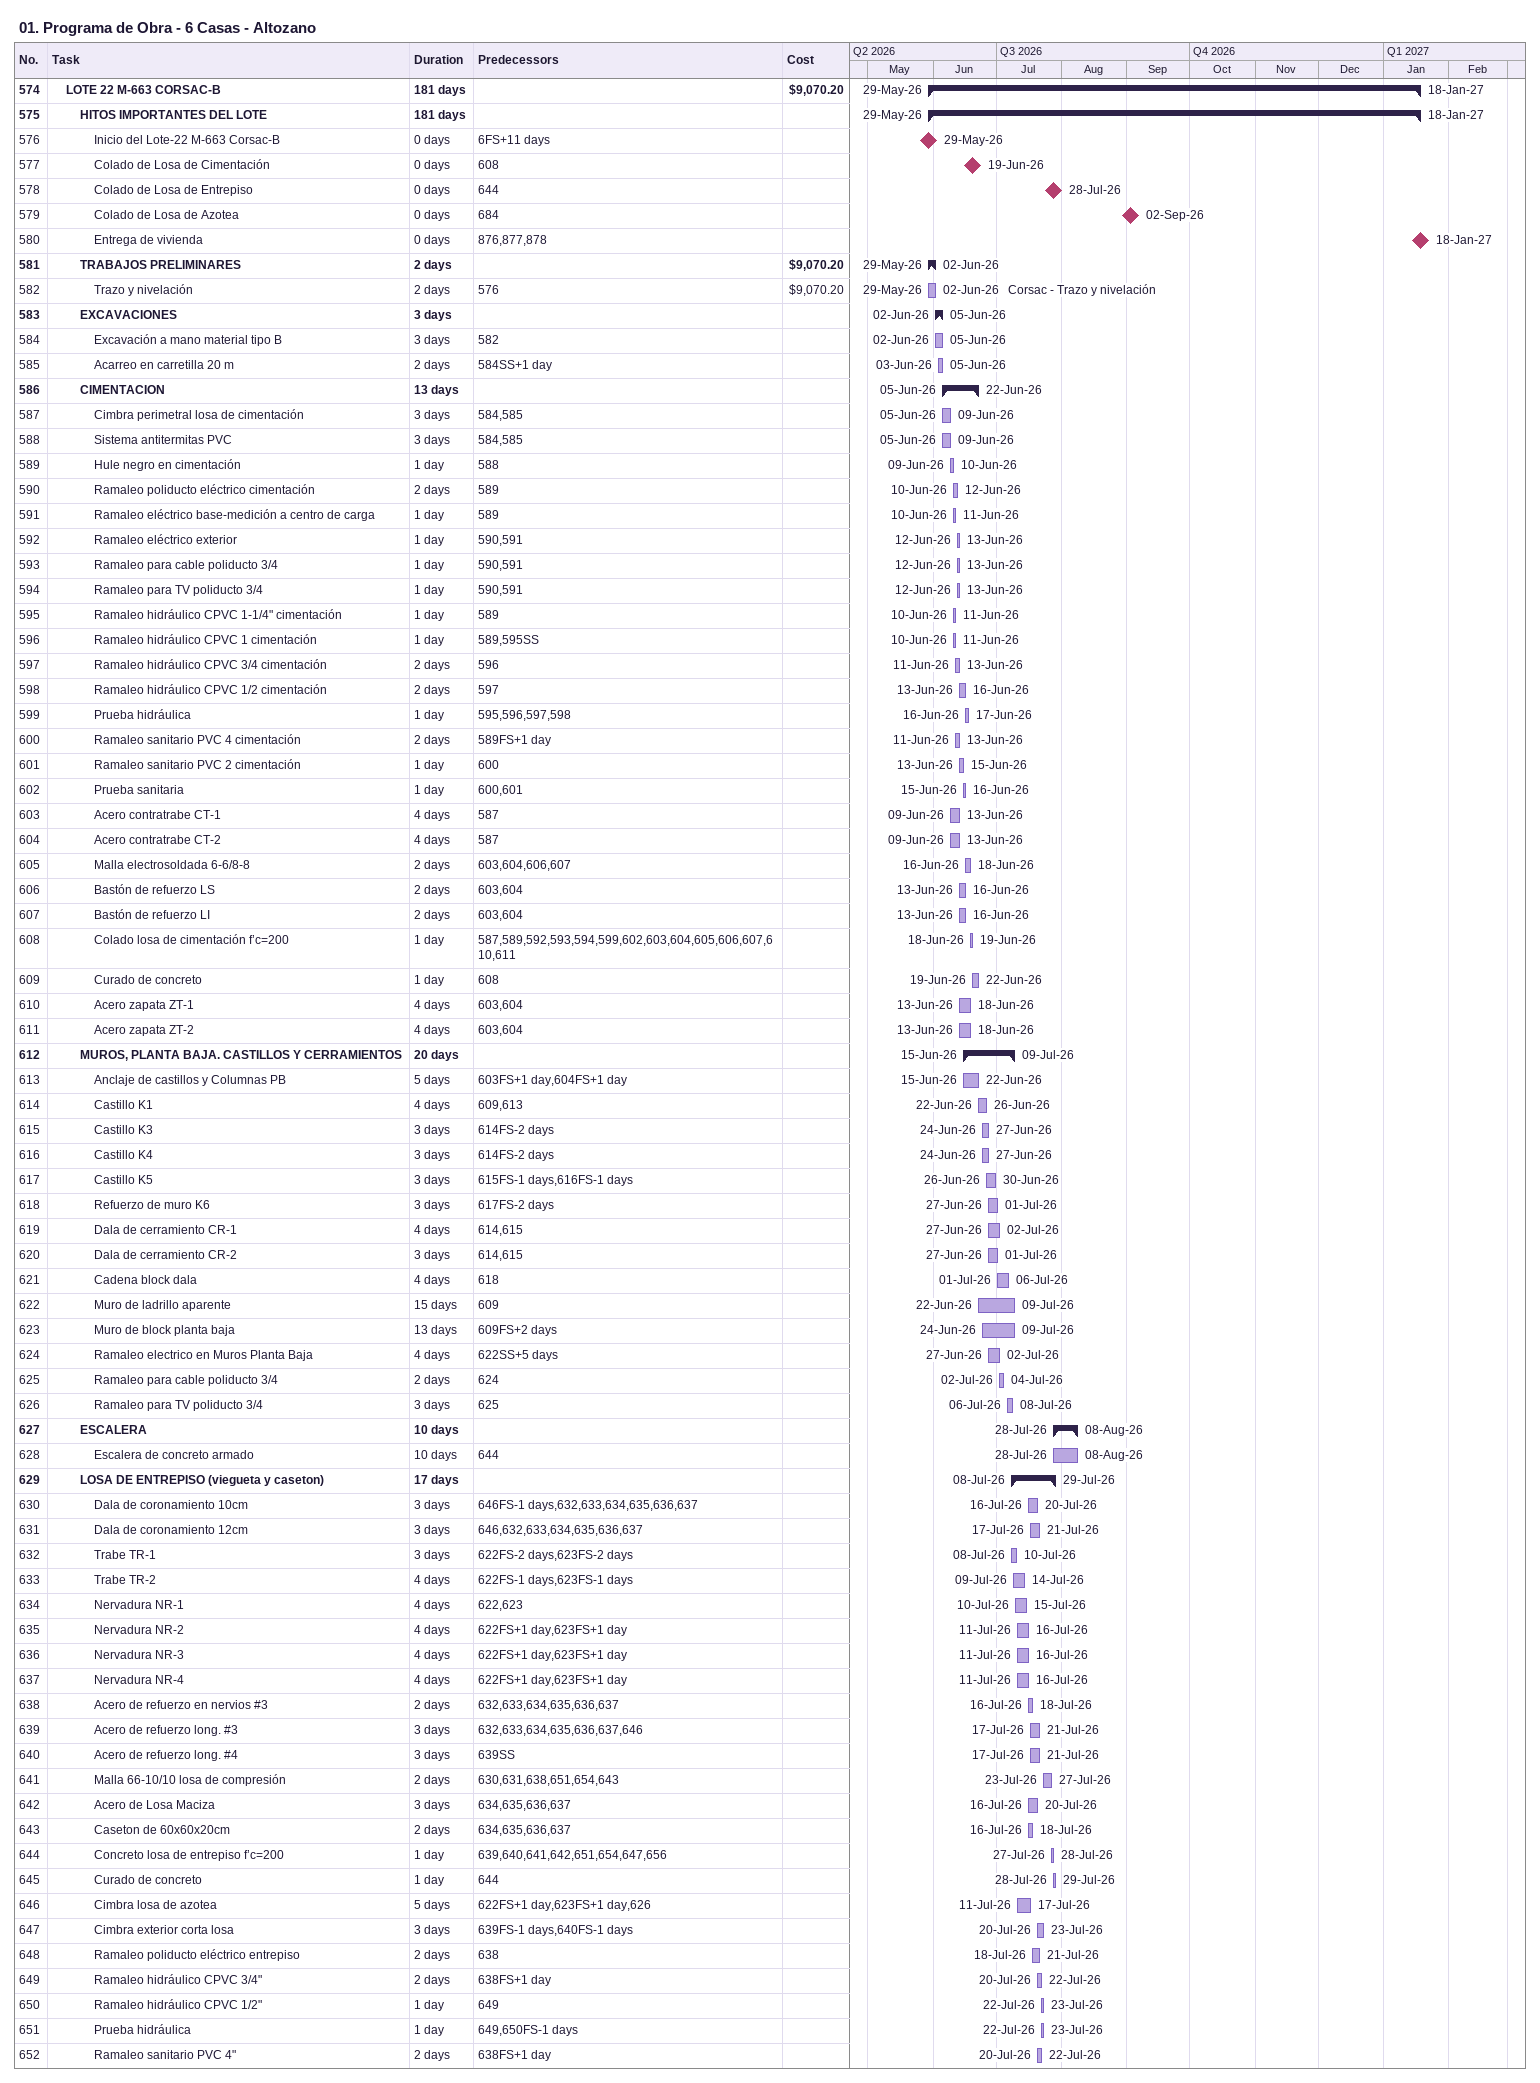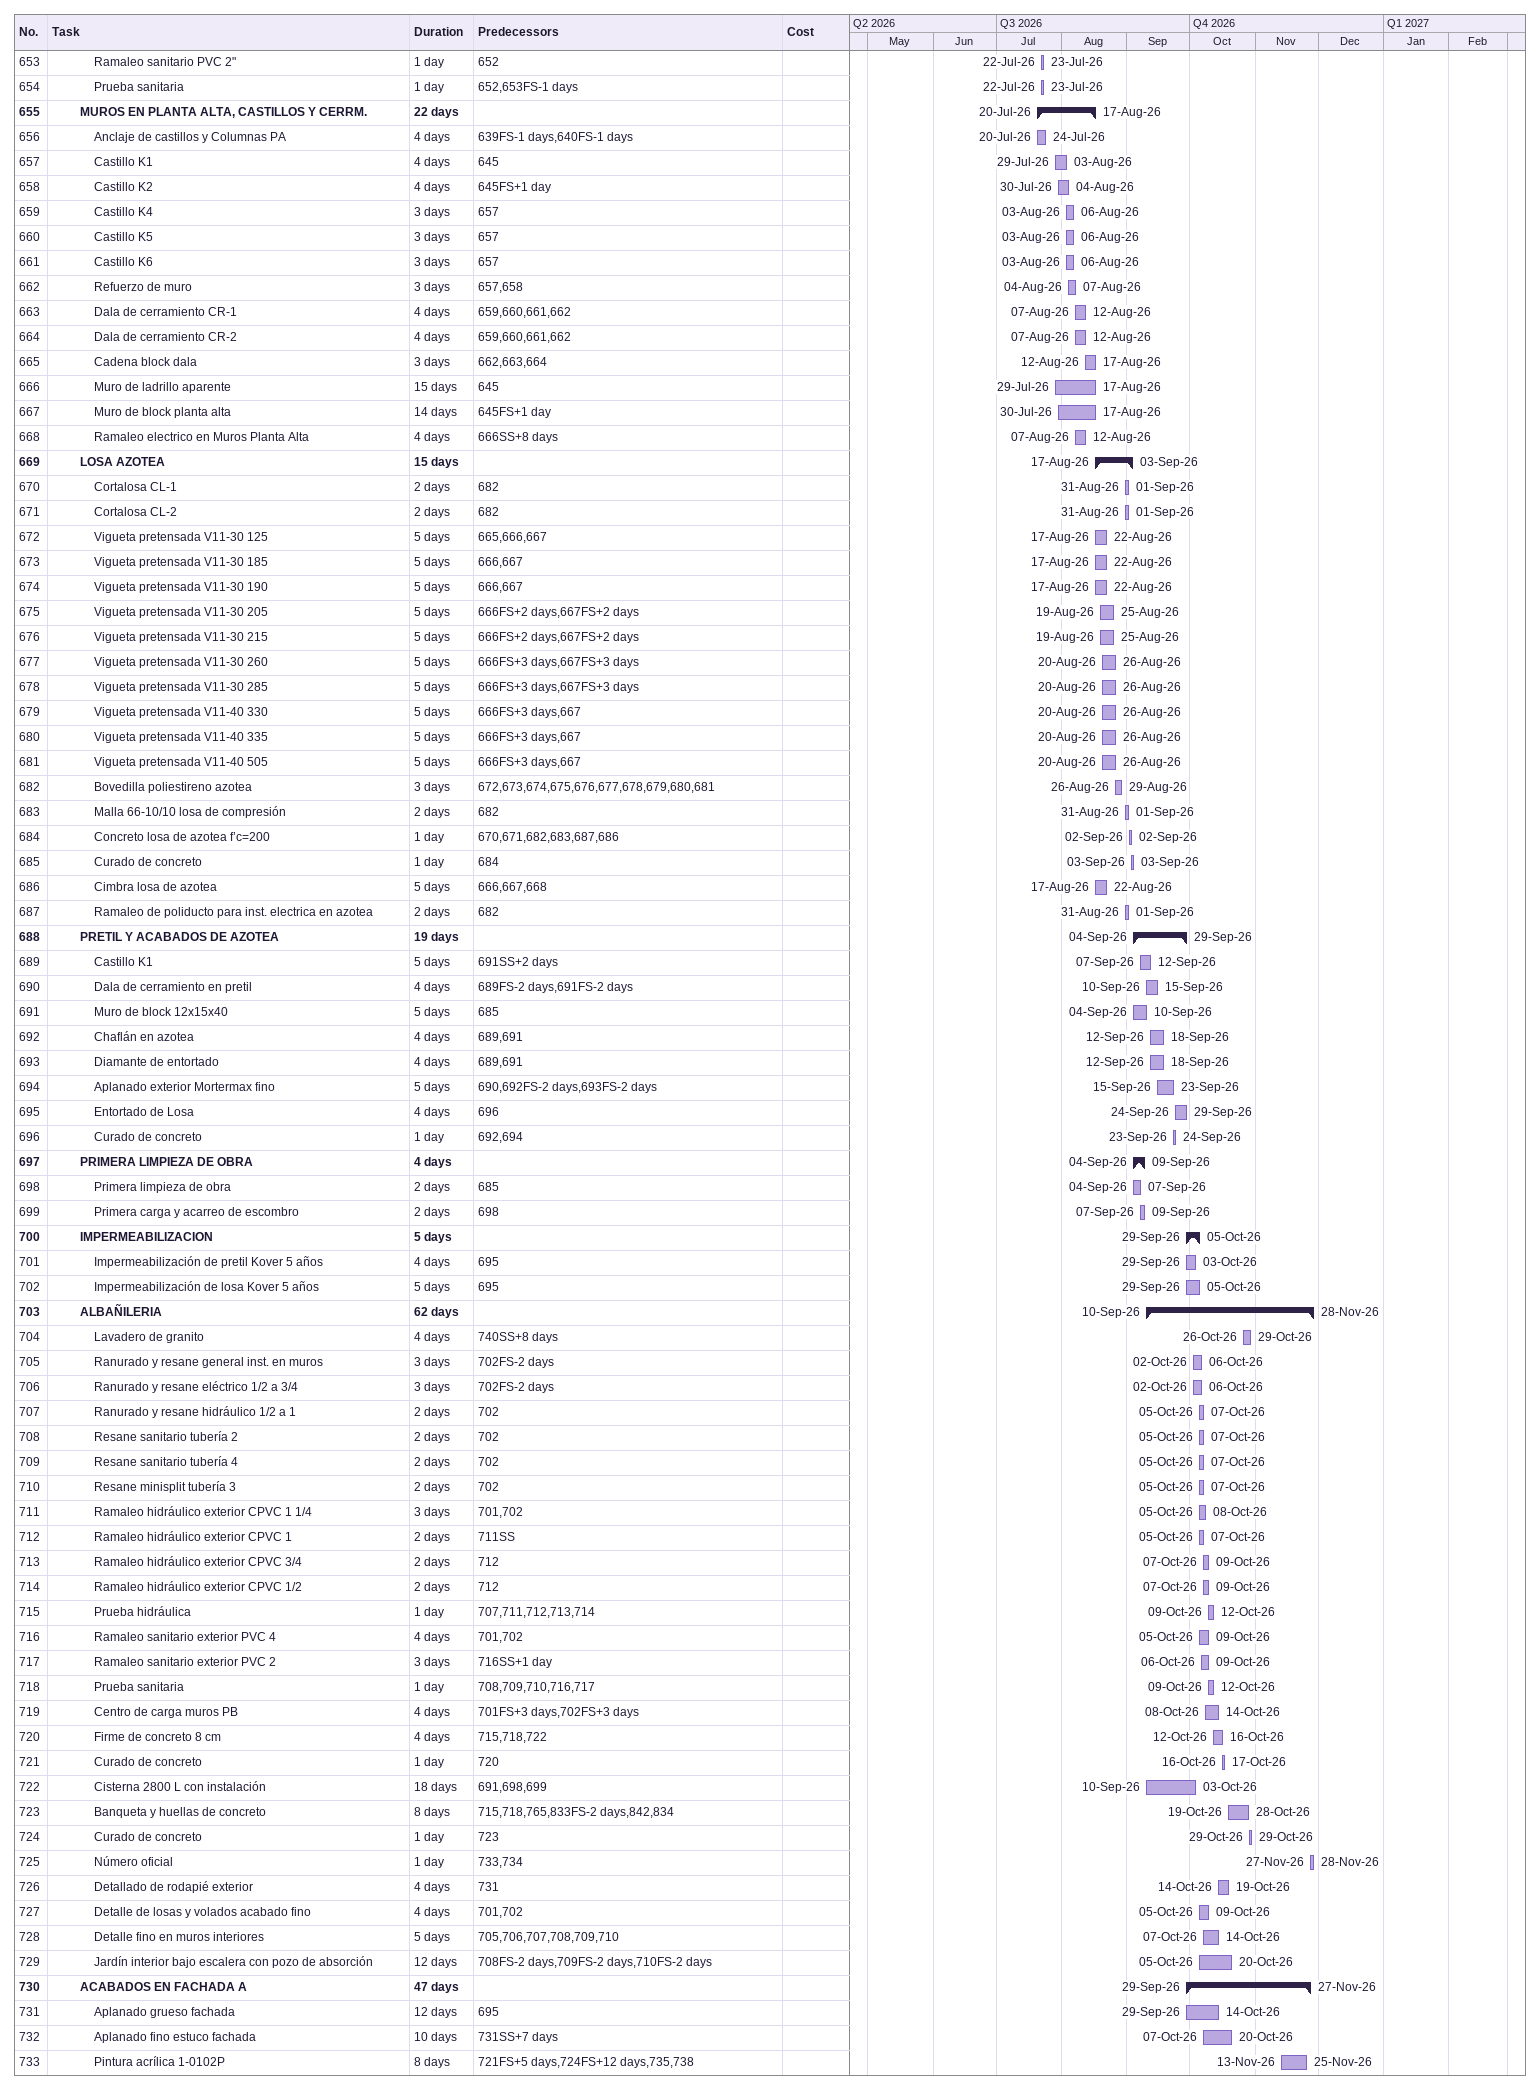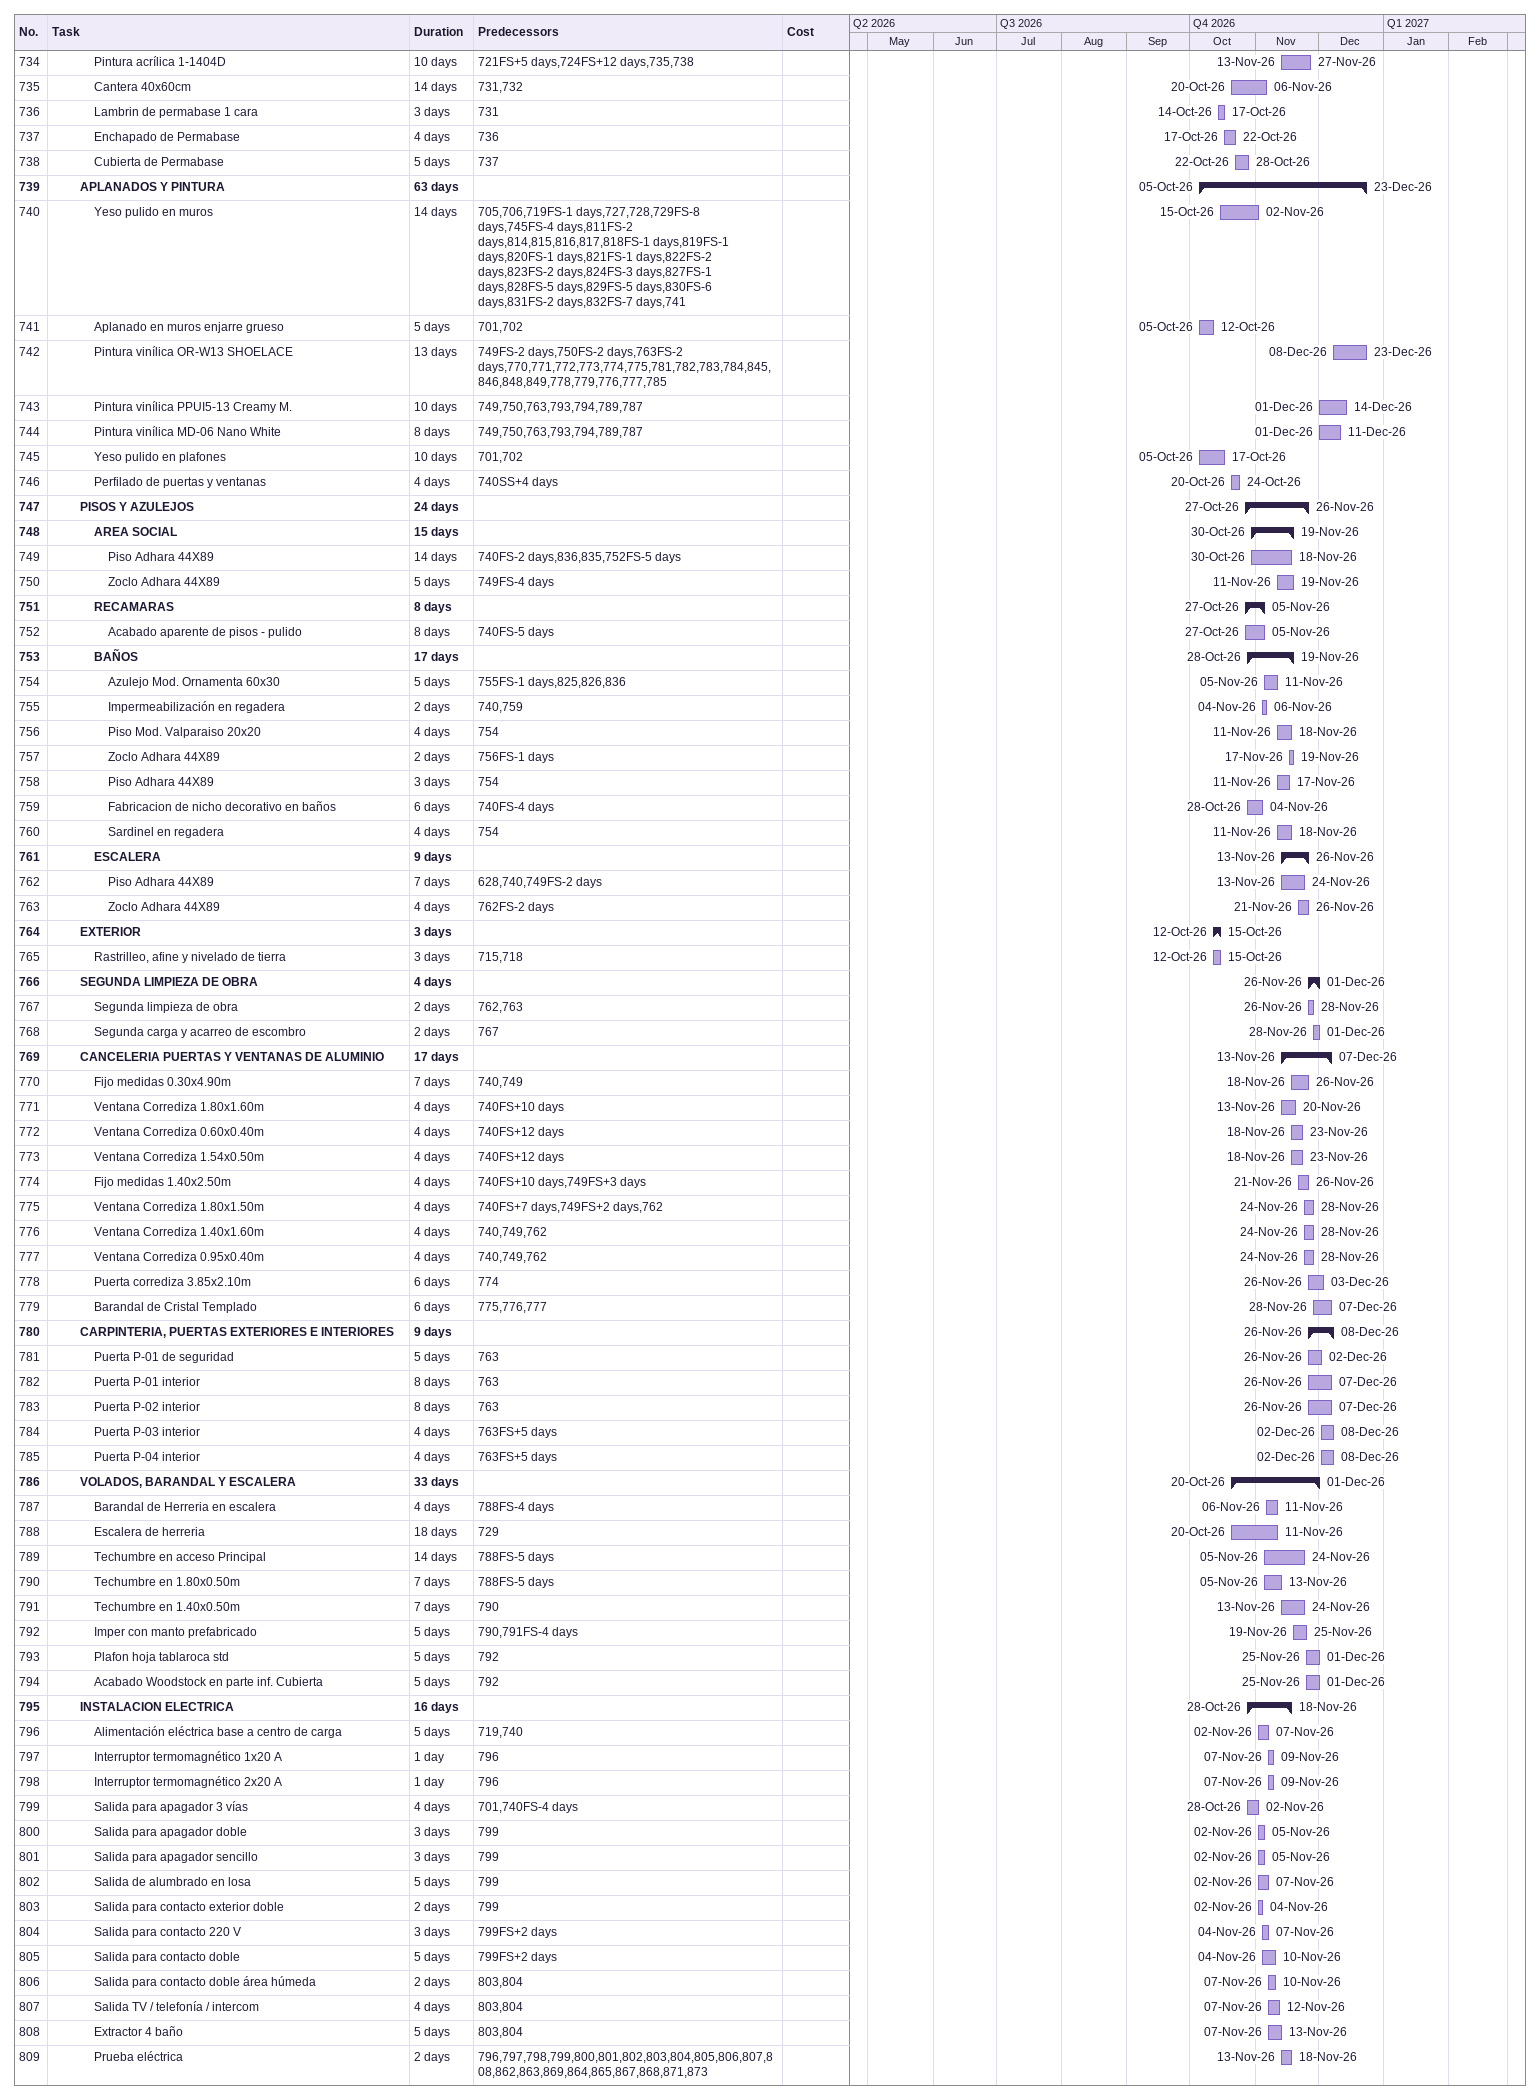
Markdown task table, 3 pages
01. Programa de Obra - 6 Casas - Altozano

| ID | Level | Task | Duration | Start | Finish | Predecessors | Resources | Cost ($) |
|---|---|---|---|---|---|---|---|---|
| 574 | 2 | **LOTE 22 M-663 CORSAC-B** | 181d | 2026-05-29 | 2027-01-18 |  |  | 9070.20 |
| 575 | 3 | **HITOS IMPORTANTES DEL LOTE** | 181d | 2026-05-29 | 2027-01-18 |  |  |  |
| 576 | 4 | Inicio del Lote-22 M-663 Corsac-B | 0d | 2026-05-29 | 2026-05-29 | 6FS+11d |  |  |
| 577 | 4 | Colado de Losa de Cimentación | 0d | 2026-06-19 | 2026-06-19 | 608 |  |  |
| 578 | 4 | Colado de Losa de Entrepiso | 0d | 2026-07-28 | 2026-07-28 | 644 |  |  |
| 579 | 4 | Colado de Losa de Azotea | 0d | 2026-09-02 | 2026-09-02 | 684 |  |  |
| 580 | 4 | Entrega de vivienda | 0d | 2027-01-18 | 2027-01-18 | 876, 877, 878 |  |  |
| 581 | 3 | **TRABAJOS PRELIMINARES** | 2d | 2026-05-29 | 2026-06-02 |  |  | 9070.20 |
| 582 | 4 | Trazo y nivelación | 2d | 2026-05-29 | 2026-06-02 | 576 | Corsac - Trazo y nivelación | 9070.20 |
| 583 | 3 | **EXCAVACIONES** | 3d | 2026-06-02 | 2026-06-05 |  |  |  |
| 584 | 4 | Excavación a mano material tipo B | 3d | 2026-06-02 | 2026-06-05 | 582 |  |  |
| 585 | 4 | Acarreo en carretilla 20 m | 2d | 2026-06-03 | 2026-06-05 | 584SS+1d |  |  |
| 586 | 3 | **CIMENTACION** | 13d | 2026-06-05 | 2026-06-22 |  |  |  |
| 587 | 4 | Cimbra perimetral losa de cimentación | 3d | 2026-06-05 | 2026-06-09 | 584, 585 |  |  |
| 588 | 4 | Sistema antitermitas PVC | 3d | 2026-06-05 | 2026-06-09 | 584, 585 |  |  |
| 589 | 4 | Hule negro en cimentación | 1d | 2026-06-09 | 2026-06-10 | 588 |  |  |
| 590 | 4 | Ramaleo poliducto eléctrico cimentación | 2d | 2026-06-10 | 2026-06-12 | 589 |  |  |
| 591 | 4 | Ramaleo eléctrico base-medición a centro de carga | 1d | 2026-06-10 | 2026-06-11 | 589 |  |  |
| 592 | 4 | Ramaleo eléctrico exterior | 1d | 2026-06-12 | 2026-06-13 | 590, 591 |  |  |
| 593 | 4 | Ramaleo para cable poliducto 3/4 | 1d | 2026-06-12 | 2026-06-13 | 590, 591 |  |  |
| 594 | 4 | Ramaleo para TV poliducto 3/4 | 1d | 2026-06-12 | 2026-06-13 | 590, 591 |  |  |
| 595 | 4 | Ramaleo hidráulico CPVC 1-1/4" cimentación | 1d | 2026-06-10 | 2026-06-11 | 589 |  |  |
| 596 | 4 | Ramaleo hidráulico CPVC 1 cimentación | 1d | 2026-06-10 | 2026-06-11 | 589, 595SS |  |  |
| 597 | 4 | Ramaleo hidráulico CPVC 3/4 cimentación | 2d | 2026-06-11 | 2026-06-13 | 596 |  |  |
| 598 | 4 | Ramaleo hidráulico CPVC 1/2 cimentación | 2d | 2026-06-13 | 2026-06-16 | 597 |  |  |
| 599 | 4 | Prueba hidráulica | 1d | 2026-06-16 | 2026-06-17 | 595, 596, 597, 598 |  |  |
| 600 | 4 | Ramaleo sanitario PVC 4 cimentación | 2d | 2026-06-11 | 2026-06-13 | 589FS+1d |  |  |
| 601 | 4 | Ramaleo sanitario PVC 2 cimentación | 1d | 2026-06-13 | 2026-06-15 | 600 |  |  |
| 602 | 4 | Prueba sanitaria | 1d | 2026-06-15 | 2026-06-16 | 600, 601 |  |  |
| 603 | 4 | Acero contratrabe CT-1 | 4d | 2026-06-09 | 2026-06-13 | 587 |  |  |
| 604 | 4 | Acero contratrabe CT-2 | 4d | 2026-06-09 | 2026-06-13 | 587 |  |  |
| 605 | 4 | Malla electrosoldada 6-6/8-8 | 2d | 2026-06-16 | 2026-06-18 | 603, 604, 606, 607 |  |  |
| 606 | 4 | Bastón de refuerzo LS | 2d | 2026-06-13 | 2026-06-16 | 603, 604 |  |  |
| 607 | 4 | Bastón de refuerzo LI | 2d | 2026-06-13 | 2026-06-16 | 603, 604 |  |  |
| 608 | 4 | Colado losa de cimentación f’c=200 | 1d | 2026-06-18 | 2026-06-19 | 587, 589, 592, 593, 594, 599, 602, 603, 604, 605, 606, 607, 610, 611 |  |  |
| 609 | 4 | Curado de concreto | 1d | 2026-06-19 | 2026-06-22 | 608 |  |  |
| 610 | 4 | Acero zapata ZT-1 | 4d | 2026-06-13 | 2026-06-18 | 603, 604 |  |  |
| 611 | 4 | Acero zapata ZT-2 | 4d | 2026-06-13 | 2026-06-18 | 603, 604 |  |  |
| 612 | 3 | **MUROS, PLANTA BAJA. CASTILLOS Y CERRAMIENTOS** | 20d | 2026-06-15 | 2026-07-09 |  |  |  |
| 613 | 4 | Anclaje de castillos y Columnas PB | 5d | 2026-06-15 | 2026-06-22 | 603FS+1d, 604FS+1d |  |  |
| 614 | 4 | Castillo K1 | 4d | 2026-06-22 | 2026-06-26 | 609, 613 |  |  |
| 615 | 4 | Castillo K3 | 3d | 2026-06-24 | 2026-06-27 | 614FS-2d |  |  |
| 616 | 4 | Castillo K4 | 3d | 2026-06-24 | 2026-06-27 | 614FS-2d |  |  |
| 617 | 4 | Castillo K5 | 3d | 2026-06-26 | 2026-06-30 | 615FS-1d, 616FS-1d |  |  |
| 618 | 4 | Refuerzo de muro K6 | 3d | 2026-06-27 | 2026-07-01 | 617FS-2d |  |  |
| 619 | 4 | Dala de cerramiento CR-1 | 4d | 2026-06-27 | 2026-07-02 | 614, 615 |  |  |
| 620 | 4 | Dala de cerramiento CR-2 | 3d | 2026-06-27 | 2026-07-01 | 614, 615 |  |  |
| 621 | 4 | Cadena block dala | 4d | 2026-07-01 | 2026-07-06 | 618 |  |  |
| 622 | 4 | Muro de ladrillo aparente | 15d | 2026-06-22 | 2026-07-09 | 609 |  |  |
| 623 | 4 | Muro de block planta baja | 13d | 2026-06-24 | 2026-07-09 | 609FS+2d |  |  |
| 624 | 4 | Ramaleo electrico en Muros Planta Baja | 4d | 2026-06-27 | 2026-07-02 | 622SS+5d |  |  |
| 625 | 4 | Ramaleo para cable poliducto 3/4 | 2d | 2026-07-02 | 2026-07-04 | 624 |  |  |
| 626 | 4 | Ramaleo para TV poliducto 3/4 | 3d | 2026-07-06 | 2026-07-08 | 625 |  |  |
| 627 | 3 | **ESCALERA** | 10d | 2026-07-28 | 2026-08-08 |  |  |  |
| 628 | 4 | Escalera de concreto armado | 10d | 2026-07-28 | 2026-08-08 | 644 |  |  |
| 629 | 3 | **LOSA DE ENTREPISO (viegueta y caseton)** | 17d | 2026-07-08 | 2026-07-29 |  |  |  |
| 630 | 4 | Dala de coronamiento 10cm | 3d | 2026-07-16 | 2026-07-20 | 646FS-1d, 632, 633, 634, 635, 636, 637 |  |  |
| 631 | 4 | Dala de coronamiento 12cm | 3d | 2026-07-17 | 2026-07-21 | 646, 632, 633, 634, 635, 636, 637 |  |  |
| 632 | 4 | Trabe TR-1 | 3d | 2026-07-08 | 2026-07-10 | 622FS-2d, 623FS-2d |  |  |
| 633 | 4 | Trabe TR-2 | 4d | 2026-07-09 | 2026-07-14 | 622FS-1d, 623FS-1d |  |  |
| 634 | 4 | Nervadura NR-1 | 4d | 2026-07-10 | 2026-07-15 | 622, 623 |  |  |
| 635 | 4 | Nervadura NR-2 | 4d | 2026-07-11 | 2026-07-16 | 622FS+1d, 623FS+1d |  |  |
| 636 | 4 | Nervadura NR-3 | 4d | 2026-07-11 | 2026-07-16 | 622FS+1d, 623FS+1d |  |  |
| 637 | 4 | Nervadura NR-4 | 4d | 2026-07-11 | 2026-07-16 | 622FS+1d, 623FS+1d |  |  |
| 638 | 4 | Acero de refuerzo en nervios #3 | 2d | 2026-07-16 | 2026-07-18 | 632, 633, 634, 635, 636, 637 |  |  |
| 639 | 4 | Acero de refuerzo long. #3 | 3d | 2026-07-17 | 2026-07-21 | 632, 633, 634, 635, 636, 637, 646 |  |  |
| 640 | 4 | Acero de refuerzo long. #4 | 3d | 2026-07-17 | 2026-07-21 | 639SS |  |  |
| 641 | 4 | Malla 66-10/10 losa de compresión | 2d | 2026-07-23 | 2026-07-27 | 630, 631, 638, 651, 654, 643 |  |  |
| 642 | 4 | Acero de Losa Maciza | 3d | 2026-07-16 | 2026-07-20 | 634, 635, 636, 637 |  |  |
| 643 | 4 | Caseton de 60x60x20cm | 2d | 2026-07-16 | 2026-07-18 | 634, 635, 636, 637 |  |  |
| 644 | 4 | Concreto losa de entrepiso f’c=200 | 1d | 2026-07-27 | 2026-07-28 | 639, 640, 641, 642, 651, 654, 647, 656 |  |  |
| 645 | 4 | Curado de concreto | 1d | 2026-07-28 | 2026-07-29 | 644 |  |  |
| 646 | 4 | Cimbra losa de azotea | 5d | 2026-07-11 | 2026-07-17 | 622FS+1d, 623FS+1d, 626 |  |  |
| 647 | 4 | Cimbra exterior corta losa | 3d | 2026-07-20 | 2026-07-23 | 639FS-1d, 640FS-1d |  |  |
| 648 | 4 | Ramaleo poliducto eléctrico entrepiso | 2d | 2026-07-18 | 2026-07-21 | 638 |  |  |
| 649 | 4 | Ramaleo hidráulico CPVC 3/4" | 2d | 2026-07-20 | 2026-07-22 | 638FS+1d |  |  |
| 650 | 4 | Ramaleo hidráulico CPVC 1/2" | 1d | 2026-07-22 | 2026-07-23 | 649 |  |  |
| 651 | 4 | Prueba hidráulica | 1d | 2026-07-22 | 2026-07-23 | 649, 650FS-1d |  |  |
| 652 | 4 | Ramaleo sanitario PVC 4" | 2d | 2026-07-20 | 2026-07-22 | 638FS+1d |  |  |
| 653 | 4 | Ramaleo sanitario PVC 2" | 1d | 2026-07-22 | 2026-07-23 | 652 |  |  |
| 654 | 4 | Prueba sanitaria | 1d | 2026-07-22 | 2026-07-23 | 652, 653FS-1d |  |  |
| 655 | 3 | **MUROS EN PLANTA ALTA, CASTILLOS Y CERRM.** | 22d | 2026-07-20 | 2026-08-17 |  |  |  |
| 656 | 4 | Anclaje de castillos y Columnas PA | 4d | 2026-07-20 | 2026-07-24 | 639FS-1d, 640FS-1d |  |  |
| 657 | 4 | Castillo K1 | 4d | 2026-07-29 | 2026-08-03 | 645 |  |  |
| 658 | 4 | Castillo K2 | 4d | 2026-07-30 | 2026-08-04 | 645FS+1d |  |  |
| 659 | 4 | Castillo K4 | 3d | 2026-08-03 | 2026-08-06 | 657 |  |  |
| 660 | 4 | Castillo K5 | 3d | 2026-08-03 | 2026-08-06 | 657 |  |  |
| 661 | 4 | Castillo K6 | 3d | 2026-08-03 | 2026-08-06 | 657 |  |  |
| 662 | 4 | Refuerzo de muro | 3d | 2026-08-04 | 2026-08-07 | 657, 658 |  |  |
| 663 | 4 | Dala de cerramiento CR-1 | 4d | 2026-08-07 | 2026-08-12 | 659, 660, 661, 662 |  |  |
| 664 | 4 | Dala de cerramiento CR-2 | 4d | 2026-08-07 | 2026-08-12 | 659, 660, 661, 662 |  |  |
| 665 | 4 | Cadena block dala | 3d | 2026-08-12 | 2026-08-17 | 662, 663, 664 |  |  |
| 666 | 4 | Muro de ladrillo aparente | 15d | 2026-07-29 | 2026-08-17 | 645 |  |  |
| 667 | 4 | Muro de block planta alta | 14d | 2026-07-30 | 2026-08-17 | 645FS+1d |  |  |
| 668 | 4 | Ramaleo electrico en Muros Planta Alta | 4d | 2026-08-07 | 2026-08-12 | 666SS+8d |  |  |
| 669 | 3 | **LOSA AZOTEA** | 15d | 2026-08-17 | 2026-09-03 |  |  |  |
| 670 | 4 | Cortalosa CL-1 | 2d | 2026-08-31 | 2026-09-01 | 682 |  |  |
| 671 | 4 | Cortalosa CL-2 | 2d | 2026-08-31 | 2026-09-01 | 682 |  |  |
| 672 | 4 | Vigueta pretensada V11-30 125 | 5d | 2026-08-17 | 2026-08-22 | 665, 666, 667 |  |  |
| 673 | 4 | Vigueta pretensada V11-30 185 | 5d | 2026-08-17 | 2026-08-22 | 666, 667 |  |  |
| 674 | 4 | Vigueta pretensada V11-30 190 | 5d | 2026-08-17 | 2026-08-22 | 666, 667 |  |  |
| 675 | 4 | Vigueta pretensada V11-30 205 | 5d | 2026-08-19 | 2026-08-25 | 666FS+2d, 667FS+2d |  |  |
| 676 | 4 | Vigueta pretensada V11-30 215 | 5d | 2026-08-19 | 2026-08-25 | 666FS+2d, 667FS+2d |  |  |
| 677 | 4 | Vigueta pretensada V11-30 260 | 5d | 2026-08-20 | 2026-08-26 | 666FS+3d, 667FS+3d |  |  |
| 678 | 4 | Vigueta pretensada V11-30 285 | 5d | 2026-08-20 | 2026-08-26 | 666FS+3d, 667FS+3d |  |  |
| 679 | 4 | Vigueta pretensada V11-40 330 | 5d | 2026-08-20 | 2026-08-26 | 666FS+3d, 667 |  |  |
| 680 | 4 | Vigueta pretensada V11-40 335 | 5d | 2026-08-20 | 2026-08-26 | 666FS+3d, 667 |  |  |
| 681 | 4 | Vigueta pretensada V11-40 505 | 5d | 2026-08-20 | 2026-08-26 | 666FS+3d, 667 |  |  |
| 682 | 4 | Bovedilla poliestireno azotea | 3d | 2026-08-26 | 2026-08-29 | 672, 673, 674, 675, 676, 677, 678, 679, 680, 681 |  |  |
| 683 | 4 | Malla 66-10/10 losa de compresión | 2d | 2026-08-31 | 2026-09-01 | 682 |  |  |
| 684 | 4 | Concreto losa de azotea f’c=200 | 1d | 2026-09-02 | 2026-09-02 | 670, 671, 682, 683, 687, 686 |  |  |
| 685 | 4 | Curado de concreto | 1d | 2026-09-03 | 2026-09-03 | 684 |  |  |
| 686 | 4 | Cimbra losa de azotea | 5d | 2026-08-17 | 2026-08-22 | 666, 667, 668 |  |  |
| 687 | 4 | Ramaleo de poliducto para inst. electrica en azotea | 2d | 2026-08-31 | 2026-09-01 | 682 |  |  |
| 688 | 3 | **PRETIL Y ACABADOS DE AZOTEA** | 19d | 2026-09-04 | 2026-09-29 |  |  |  |
| 689 | 4 | Castillo K1 | 5d | 2026-09-07 | 2026-09-12 | 691SS+2d |  |  |
| 690 | 4 | Dala de cerramiento en pretil | 4d | 2026-09-10 | 2026-09-15 | 689FS-2d, 691FS-2d |  |  |
| 691 | 4 | Muro de block 12x15x40 | 5d | 2026-09-04 | 2026-09-10 | 685 |  |  |
| 692 | 4 | Chaflán en azotea | 4d | 2026-09-12 | 2026-09-18 | 689, 691 |  |  |
| 693 | 4 | Diamante de entortado | 4d | 2026-09-12 | 2026-09-18 | 689, 691 |  |  |
| 694 | 4 | Aplanado exterior Mortermax fino | 5d | 2026-09-15 | 2026-09-23 | 690, 692FS-2d, 693FS-2d |  |  |
| 695 | 4 | Entortado de Losa | 4d | 2026-09-24 | 2026-09-29 | 696 |  |  |
| 696 | 4 | Curado de concreto | 1d | 2026-09-23 | 2026-09-24 | 692, 694 |  |  |
| 697 | 3 | **PRIMERA LIMPIEZA DE OBRA** | 4d | 2026-09-04 | 2026-09-09 |  |  |  |
| 698 | 4 | Primera limpieza de obra | 2d | 2026-09-04 | 2026-09-07 | 685 |  |  |
| 699 | 4 | Primera carga y acarreo de escombro | 2d | 2026-09-07 | 2026-09-09 | 698 |  |  |
| 700 | 3 | **IMPERMEABILIZACION** | 5d | 2026-09-29 | 2026-10-05 |  |  |  |
| 701 | 4 | Impermeabilización de pretil Kover 5 años | 4d | 2026-09-29 | 2026-10-03 | 695 |  |  |
| 702 | 4 | Impermeabilización de losa Kover 5 años | 5d | 2026-09-29 | 2026-10-05 | 695 |  |  |
| 703 | 3 | **ALBAÑILERIA** | 62d | 2026-09-10 | 2026-11-28 |  |  |  |
| 704 | 4 | Lavadero de granito | 4d | 2026-10-26 | 2026-10-29 | 740SS+8d |  |  |
| 705 | 4 | Ranurado y resane general inst. en muros | 3d | 2026-10-02 | 2026-10-06 | 702FS-2d |  |  |
| 706 | 4 | Ranurado y resane eléctrico 1/2 a 3/4 | 3d | 2026-10-02 | 2026-10-06 | 702FS-2d |  |  |
| 707 | 4 | Ranurado y resane hidráulico 1/2 a 1 | 2d | 2026-10-05 | 2026-10-07 | 702 |  |  |
| 708 | 4 | Resane sanitario tubería 2 | 2d | 2026-10-05 | 2026-10-07 | 702 |  |  |
| 709 | 4 | Resane sanitario tubería 4 | 2d | 2026-10-05 | 2026-10-07 | 702 |  |  |
| 710 | 4 | Resane minisplit tubería 3 | 2d | 2026-10-05 | 2026-10-07 | 702 |  |  |
| 711 | 4 | Ramaleo hidráulico exterior CPVC 1 1/4 | 3d | 2026-10-05 | 2026-10-08 | 701, 702 |  |  |
| 712 | 4 | Ramaleo hidráulico exterior CPVC 1 | 2d | 2026-10-05 | 2026-10-07 | 711SS |  |  |
| 713 | 4 | Ramaleo hidráulico exterior CPVC 3/4 | 2d | 2026-10-07 | 2026-10-09 | 712 |  |  |
| 714 | 4 | Ramaleo hidráulico exterior CPVC 1/2 | 2d | 2026-10-07 | 2026-10-09 | 712 |  |  |
| 715 | 4 | Prueba hidráulica | 1d | 2026-10-09 | 2026-10-12 | 707, 711, 712, 713, 714 |  |  |
| 716 | 4 | Ramaleo sanitario exterior PVC 4 | 4d | 2026-10-05 | 2026-10-09 | 701, 702 |  |  |
| 717 | 4 | Ramaleo sanitario exterior PVC 2 | 3d | 2026-10-06 | 2026-10-09 | 716SS+1d |  |  |
| 718 | 4 | Prueba sanitaria | 1d | 2026-10-09 | 2026-10-12 | 708, 709, 710, 716, 717 |  |  |
| 719 | 4 | Centro de carga muros PB | 4d | 2026-10-08 | 2026-10-14 | 701FS+3d, 702FS+3d |  |  |
| 720 | 4 | Firme de concreto 8 cm | 4d | 2026-10-12 | 2026-10-16 | 715, 718, 722 |  |  |
| 721 | 4 | Curado de concreto | 1d | 2026-10-16 | 2026-10-17 | 720 |  |  |
| 722 | 4 | Cisterna 2800 L con instalación | 18d | 2026-09-10 | 2026-10-03 | 691, 698, 699 |  |  |
| 723 | 4 | Banqueta y huellas de concreto | 8d | 2026-10-19 | 2026-10-28 | 715, 718, 765, 833FS-2d, 842, 834 |  |  |
| 724 | 4 | Curado de concreto | 1d | 2026-10-29 | 2026-10-29 | 723 |  |  |
| 725 | 4 | Número oficial | 1d | 2026-11-27 | 2026-11-28 | 733, 734 |  |  |
| 726 | 4 | Detallado de rodapié exterior | 4d | 2026-10-14 | 2026-10-19 | 731 |  |  |
| 727 | 4 | Detalle de losas y volados acabado fino | 4d | 2026-10-05 | 2026-10-09 | 701, 702 |  |  |
| 728 | 4 | Detalle fino en muros interiores | 5d | 2026-10-07 | 2026-10-14 | 705, 706, 707, 708, 709, 710 |  |  |
| 729 | 4 | Jardín interior bajo escalera con pozo de absorción | 12d | 2026-10-05 | 2026-10-20 | 708FS-2d, 709FS-2d, 710FS-2d |  |  |
| 730 | 3 | **ACABADOS EN FACHADA A** | 47d | 2026-09-29 | 2026-11-27 |  |  |  |
| 731 | 4 | Aplanado grueso fachada | 12d | 2026-09-29 | 2026-10-14 | 695 |  |  |
| 732 | 4 | Aplanado fino estuco fachada | 10d | 2026-10-07 | 2026-10-20 | 731SS+7d |  |  |
| 733 | 4 | Pintura acrílica 1-0102P | 8d | 2026-11-13 | 2026-11-25 | 721FS+5d, 724FS+12d, 735, 738 |  |  |
| 734 | 4 | Pintura acrílica 1-1404D | 10d | 2026-11-13 | 2026-11-27 | 721FS+5d, 724FS+12d, 735, 738 |  |  |
| 735 | 4 | Cantera 40x60cm | 14d | 2026-10-20 | 2026-11-06 | 731, 732 |  |  |
| 736 | 4 | Lambrin de permabase 1 cara | 3d | 2026-10-14 | 2026-10-17 | 731 |  |  |
| 737 | 4 | Enchapado de Permabase | 4d | 2026-10-17 | 2026-10-22 | 736 |  |  |
| 738 | 4 | Cubierta de Permabase | 5d | 2026-10-22 | 2026-10-28 | 737 |  |  |
| 739 | 3 | **APLANADOS Y PINTURA** | 63d | 2026-10-05 | 2026-12-23 |  |  |  |
| 740 | 4 | Yeso pulido en muros | 14d | 2026-10-15 | 2026-11-02 | 705, 706, 719FS-1d, 727, 728, 729FS-8d, 745FS-4d, 811FS-2d, 814, 815, 816, 817, 818FS-1d, 819FS-1d, 820FS-1d, 821FS-1d, 822FS-2d, 823FS-2d, 824FS-3d, 827FS-1d, 828FS-5d, 829FS-5d, 830FS-6d, 831FS-2d, 832FS-7d, 741 |  |  |
| 741 | 4 | Aplanado en muros enjarre grueso | 5d | 2026-10-05 | 2026-10-12 | 701, 702 |  |  |
| 742 | 4 | Pintura vinílica OR-W13 SHOELACE | 13d | 2026-12-08 | 2026-12-23 | 749FS-2d, 750FS-2d, 763FS-2d, 770, 771, 772, 773, 774, 775, 781, 782, 783, 784, 845, 846, 848, 849, 778, 779, 776, 777, 785 |  |  |
| 743 | 4 | Pintura vinílica PPUI5-13 Creamy M. | 10d | 2026-12-01 | 2026-12-14 | 749, 750, 763, 793, 794, 789, 787 |  |  |
| 744 | 4 | Pintura vinílica MD-06 Nano White | 8d | 2026-12-01 | 2026-12-11 | 749, 750, 763, 793, 794, 789, 787 |  |  |
| 745 | 4 | Yeso pulido en plafones | 10d | 2026-10-05 | 2026-10-17 | 701, 702 |  |  |
| 746 | 4 | Perfilado de puertas y ventanas | 4d | 2026-10-20 | 2026-10-24 | 740SS+4d |  |  |
| 747 | 3 | **PISOS Y AZULEJOS** | 24d | 2026-10-27 | 2026-11-26 |  |  |  |
| 748 | 4 | **AREA SOCIAL** | 15d | 2026-10-30 | 2026-11-19 |  |  |  |
| 749 | 5 | Piso Adhara 44X89 | 14d | 2026-10-30 | 2026-11-18 | 740FS-2d, 836, 835, 752FS-5d |  |  |
| 750 | 5 | Zoclo Adhara 44X89 | 5d | 2026-11-11 | 2026-11-19 | 749FS-4d |  |  |
| 751 | 4 | **RECAMARAS** | 8d | 2026-10-27 | 2026-11-05 |  |  |  |
| 752 | 5 | Acabado aparente de pisos - pulido | 8d | 2026-10-27 | 2026-11-05 | 740FS-5d |  |  |
| 753 | 4 | **BAÑOS** | 17d | 2026-10-28 | 2026-11-19 |  |  |  |
| 754 | 5 | Azulejo Mod. Ornamenta 60x30 | 5d | 2026-11-05 | 2026-11-11 | 755FS-1d, 825, 826, 836 |  |  |
| 755 | 5 | Impermeabilización en regadera | 2d | 2026-11-04 | 2026-11-06 | 740, 759 |  |  |
| 756 | 5 | Piso Mod. Valparaiso 20x20 | 4d | 2026-11-11 | 2026-11-18 | 754 |  |  |
| 757 | 5 | Zoclo Adhara 44X89 | 2d | 2026-11-17 | 2026-11-19 | 756FS-1d |  |  |
| 758 | 5 | Piso Adhara 44X89 | 3d | 2026-11-11 | 2026-11-17 | 754 |  |  |
| 759 | 5 | Fabricacion de nicho decorativo en baños | 6d | 2026-10-28 | 2026-11-04 | 740FS-4d |  |  |
| 760 | 5 | Sardinel en regadera | 4d | 2026-11-11 | 2026-11-18 | 754 |  |  |
| 761 | 4 | **ESCALERA** | 9d | 2026-11-13 | 2026-11-26 |  |  |  |
| 762 | 5 | Piso Adhara 44X89 | 7d | 2026-11-13 | 2026-11-24 | 628, 740, 749FS-2d |  |  |
| 763 | 5 | Zoclo Adhara 44X89 | 4d | 2026-11-21 | 2026-11-26 | 762FS-2d |  |  |
| 764 | 3 | **EXTERIOR** | 3d | 2026-10-12 | 2026-10-15 |  |  |  |
| 765 | 4 | Rastrilleo, afine y nivelado de tierra | 3d | 2026-10-12 | 2026-10-15 | 715, 718 |  |  |
| 766 | 3 | **SEGUNDA LIMPIEZA DE OBRA** | 4d | 2026-11-26 | 2026-12-01 |  |  |  |
| 767 | 4 | Segunda limpieza de obra | 2d | 2026-11-26 | 2026-11-28 | 762, 763 |  |  |
| 768 | 4 | Segunda carga y acarreo de escombro | 2d | 2026-11-28 | 2026-12-01 | 767 |  |  |
| 769 | 3 | **CANCELERIA PUERTAS Y VENTANAS DE ALUMINIO** | 17d | 2026-11-13 | 2026-12-07 |  |  |  |
| 770 | 4 | Fijo medidas 0.30x4.90m | 7d | 2026-11-18 | 2026-11-26 | 740, 749 |  |  |
| 771 | 4 | Ventana Corrediza 1.80x1.60m | 4d | 2026-11-13 | 2026-11-20 | 740FS+10d |  |  |
| 772 | 4 | Ventana Corrediza 0.60x0.40m | 4d | 2026-11-18 | 2026-11-23 | 740FS+12d |  |  |
| 773 | 4 | Ventana Corrediza 1.54x0.50m | 4d | 2026-11-18 | 2026-11-23 | 740FS+12d |  |  |
| 774 | 4 | Fijo medidas 1.40x2.50m | 4d | 2026-11-21 | 2026-11-26 | 740FS+10d, 749FS+3d |  |  |
| 775 | 4 | Ventana Corrediza 1.80x1.50m | 4d | 2026-11-24 | 2026-11-28 | 740FS+7d, 749FS+2d, 762 |  |  |
| 776 | 4 | Ventana Corrediza 1.40x1.60m | 4d | 2026-11-24 | 2026-11-28 | 740, 749, 762 |  |  |
| 777 | 4 | Ventana Corrediza 0.95x0.40m | 4d | 2026-11-24 | 2026-11-28 | 740, 749, 762 |  |  |
| 778 | 4 | Puerta corrediza 3.85x2.10m | 6d | 2026-11-26 | 2026-12-03 | 774 |  |  |
| 779 | 4 | Barandal de Cristal Templado | 6d | 2026-11-28 | 2026-12-07 | 775, 776, 777 |  |  |
| 780 | 3 | **CARPINTERIA, PUERTAS EXTERIORES E INTERIORES** | 9d | 2026-11-26 | 2026-12-08 |  |  |  |
| 781 | 4 | Puerta P-01 de seguridad | 5d | 2026-11-26 | 2026-12-02 | 763 |  |  |
| 782 | 4 | Puerta P-01 interior | 8d | 2026-11-26 | 2026-12-07 | 763 |  |  |
| 783 | 4 | Puerta P-02 interior | 8d | 2026-11-26 | 2026-12-07 | 763 |  |  |
| 784 | 4 | Puerta P-03 interior | 4d | 2026-12-02 | 2026-12-08 | 763FS+5d |  |  |
| 785 | 4 | Puerta P-04 interior | 4d | 2026-12-02 | 2026-12-08 | 763FS+5d |  |  |
| 786 | 3 | **VOLADOS, BARANDAL Y ESCALERA** | 33d | 2026-10-20 | 2026-12-01 |  |  |  |
| 787 | 4 | Barandal de Herreria en escalera | 4d | 2026-11-06 | 2026-11-11 | 788FS-4d |  |  |
| 788 | 4 | Escalera de herreria | 18d | 2026-10-20 | 2026-11-11 | 729 |  |  |
| 789 | 4 | Techumbre en acceso Principal | 14d | 2026-11-05 | 2026-11-24 | 788FS-5d |  |  |
| 790 | 4 | Techumbre en 1.80x0.50m | 7d | 2026-11-05 | 2026-11-13 | 788FS-5d |  |  |
| 791 | 4 | Techumbre en 1.40x0.50m | 7d | 2026-11-13 | 2026-11-24 | 790 |  |  |
| 792 | 4 | Imper con manto prefabricado | 5d | 2026-11-19 | 2026-11-25 | 790, 791FS-4d |  |  |
| 793 | 4 | Plafon hoja tablaroca std | 5d | 2026-11-25 | 2026-12-01 | 792 |  |  |
| 794 | 4 | Acabado Woodstock en parte inf. Cubierta | 5d | 2026-11-25 | 2026-12-01 | 792 |  |  |
| 795 | 3 | **INSTALACION ELECTRICA** | 16d | 2026-10-28 | 2026-11-18 |  |  |  |
| 796 | 4 | Alimentación eléctrica base a centro de carga | 5d | 2026-11-02 | 2026-11-07 | 719, 740 |  |  |
| 797 | 4 | Interruptor termomagnético 1x20 A | 1d | 2026-11-07 | 2026-11-09 | 796 |  |  |
| 798 | 4 | Interruptor termomagnético 2x20 A | 1d | 2026-11-07 | 2026-11-09 | 796 |  |  |
| 799 | 4 | Salida para apagador 3 vías | 4d | 2026-10-28 | 2026-11-02 | 701, 740FS-4d |  |  |
| 800 | 4 | Salida para apagador doble | 3d | 2026-11-02 | 2026-11-05 | 799 |  |  |
| 801 | 4 | Salida para apagador sencillo | 3d | 2026-11-02 | 2026-11-05 | 799 |  |  |
| 802 | 4 | Salida de alumbrado en losa | 5d | 2026-11-02 | 2026-11-07 | 799 |  |  |
| 803 | 4 | Salida para contacto exterior doble | 2d | 2026-11-02 | 2026-11-04 | 799 |  |  |
| 804 | 4 | Salida para contacto 220 V | 3d | 2026-11-04 | 2026-11-07 | 799FS+2d |  |  |
| 805 | 4 | Salida para contacto doble | 5d | 2026-11-04 | 2026-11-10 | 799FS+2d |  |  |
| 806 | 4 | Salida para contacto doble área húmeda | 2d | 2026-11-07 | 2026-11-10 | 803, 804 |  |  |
| 807 | 4 | Salida TV / telefonía / intercom | 4d | 2026-11-07 | 2026-11-12 | 803, 804 |  |  |
| 808 | 4 | Extractor 4 baño | 5d | 2026-11-07 | 2026-11-13 | 803, 804 |  |  |
| 809 | 4 | Prueba eléctrica | 2d | 2026-11-13 | 2026-11-18 | 796, 797, 798, 799, 800, 801, 802, 803, 804, 805, 806, 807, 808, 862, 863, 869, 864, 865, 867, 868, 871, 873 |  |  |
